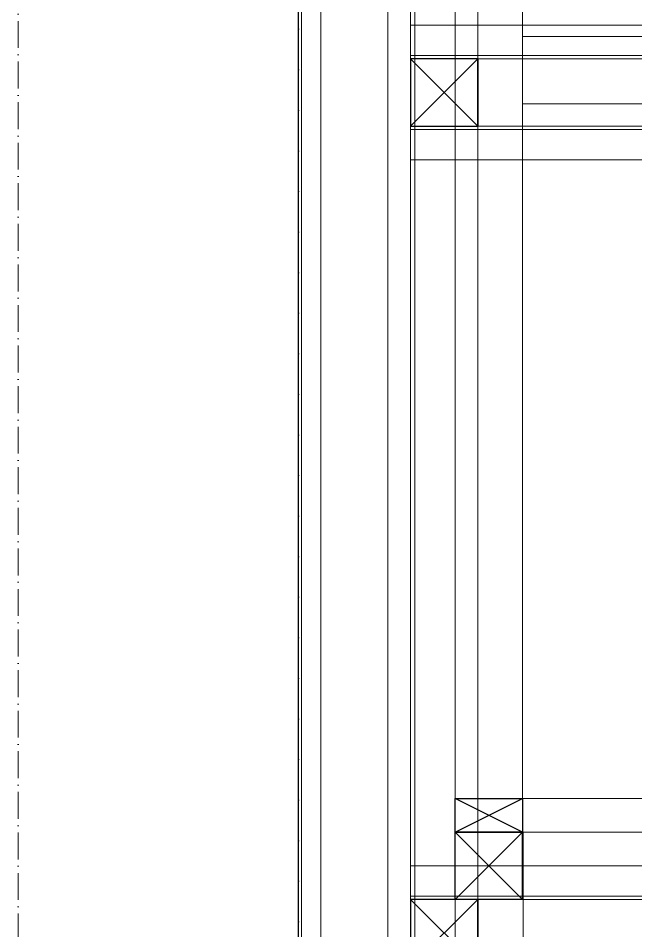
# Model space of a CAD drawing. Header units: millimetres. Extents: x -159872 to 386485, y -250577 to 158966.
# Drawn here: x 156428.8 to 156704.3, y 12731.1 to 13138.2 of the extents above; entities that cross this region are included whole.
import ezdxf

# ---------------------------------------------------------------- set-up
doc = ezdxf.new("R2010")
doc.units = ezdxf.units.MM
doc.linetypes.add('ACAD_ISO10W100', pattern=[18, 12, -3, 0, -3])
for name, color, linetype, lineweight in [('LDS-equipment-kitchen equipment', 3, 'Continuous', 13), ('LDS-struct-new-ceiling beams', 5, 'ACAD_ISO10W100', 9), ('WS-Fabs', 252, 'Continuous', 13), ('WS-FRAME HIDDEN', 68, 'Continuous', 5)]:
    doc.layers.add(name, color=color, linetype=linetype, lineweight=lineweight)

# ---------------------------------------------------------------- blocks, each defined once
blk = doc.blocks.new('30 X 30 HIDDEN SECTION_3')
at = {"layer": 'WS-FRAME HIDDEN', "color": 7, "lineweight": 25}
blk.add_polyline3d([(0, -30, 0), (-30, -30, 0), (-30, 0, 0), (0, 0, 0), (0, -30, 0)], dxfattribs=at)
at = {"layer": 'WS-FRAME HIDDEN', "color": 7, "lineweight": 25, "transparency": 33554687}
for points in [[(-30, 0, 0), (0, -30, 0)], [(-30, -30, 0), (0, 0, 0)], [(-30, -30, 0), (0, -30, 0)]]:
    blk.add_polyline3d(points, dxfattribs=at)
blk = doc.blocks.new('30 x 15_1')
at = {"layer": 'WS-FRAME HIDDEN', "color": 7, "lineweight": 25}
blk.add_polyline3d([(0, 0, 0), (-15, 0, 0), (-15, 30, 0), (0, 30, 0), (0, 0, 0)], dxfattribs=at)
at = {"layer": 'WS-FRAME HIDDEN', "color": 7, "lineweight": 25, "transparency": 33554687}
for points in [[(-15, 30, 0), (0, 0, 0)], [(-15, 0, 0), (0, 30, 0)]]:
    blk.add_polyline3d(points, dxfattribs=at)
blk = doc.blocks.new('Group-360')
at = {"layer": 'LDS-equipment-kitchen equipment'}
for points in [[(95880.24, 49972.54, 0), (95880.24, 44072.86, 0)], [(95932.22, 47414.61, 0), (95932.22, 49962.54, 0), (95920.22, 49962.54, 0), (95920.22, 47414.61, 0), (95932.22, 47414.61, 0)], [(95950.22, 49962.54, 0), (95950.17, 44082.85, 0), (95932.17, 44082.85, 0), (95932.22, 49962.54, 0), (95950.22, 49962.54, 0)], [(95950.22, 49932.54, 0), (95950.22, 49247.54, 0), (95980.22, 49247.54, 0), (95980.22, 49932.54, 0), (95950.22, 49932.54, 0)], [(95980.22, 49557.54, 0), (95980.22, 49587.54, 0), (96745.24, 49587.53, 0), (96745.24, 49557.54, 0), (95980.22, 49557.54, 0)], [(95980.22, 49232.54, 0), (95980.22, 49247.55, 0), (96745.22, 49247.54, 0), (96745.22, 49232.54, 0), (95980.22, 49232.54, 0)], [(95980.53, 49232.53, 0), (95980.53, 49202.53, 0), (96745.24, 49202.54, 0), (96745.24, 49232.54, 0), (95980.53, 49232.53, 0)], [(95980.53, 48462.56, 0), (95980.53, 49202.54, 0), (95950.24, 49202.6, 0), (95950.22, 48462.56, 0), (95980.53, 48462.56, 0)]]:
    blk.add_polyline3d(points, dxfattribs=at)
at = {"layer": 'LDS-equipment-kitchen equipment', "extrusion": (0, 0, -1), "xscale": -1, "rotation": 270.0000000053317}
for name, p in [('30 x 15_1', (-95980.22, 49247.54)), ('30 X 30 HIDDEN SECTION_3', (-95950.22, 49232.54))]:
    blk.add_blockref(name, p, dxfattribs=at)
blk = doc.blocks.new('A$C7a11c87d')
at = {"layer": 'WS-Fabs', "color": 7, "lineweight": 5, "transparency": 33554687}
for points in [[(-177.98, 400.82, 0), (5701.67, 400.06, 0)], [(5700.16, 398.56, 0), (-176.48, 399.34, 0)]]:
    blk.add_polyline3d(points, dxfattribs=at)
at = {"layer": 'WS-Fabs', "color": 7, "lineweight": 5}
for points in [[(4941.61, 350.04, 0), (4943.11, 350.04, 0), (4943.09, 15.04, 0), (4941.59, 15.04, 0), (4941.61, 350.04, 0)], [(4941.61, 350.04, 0), (4956.61, 350.04, 0), (4956.59, 20.04, 0)], [(4941.59, 15.04, 0), (4941.61, 350.04, 0)], [(5286.61, 350.02, 0), (5271.61, 350.03, 0), (5271.59, 20.03, 0)], [(5286.59, 15.02, 0), (5286.61, 350.02, 0)], [(5286.61, 350.02, 0), (5285.11, 350.02, 0), (5285.09, 15.02, 0), (5286.59, 15.02, 0), (5286.61, 350.02, 0)], [(5316.61, 350.02, 0), (5318.11, 350.02, 0), (5318.09, 15.02, 0), (5316.59, 15.02, 0), (5316.61, 350.02, 0)], [(5316.61, 350.02, 0), (5331.61, 350.02, 0), (5331.59, 20.02, 0)], [(5316.59, 15.02, 0), (5316.61, 350.02, 0)]]:
    blk.add_polyline3d(points, dxfattribs=at)
at = {"layer": 'WS-FRAME HIDDEN', "color": 7, "lineweight": 5}
for points in [[(5691.61, 350.02, 0), (2661.61, 350.18, 0), (2661.62, 390.17, 0), (5691.62, 389.99, 0), (5691.61, 350.02, 0)], [(4941.61, 350.04, 0), (5661.61, 350, 0), (5661.61, 320, 0), (4941.61, 320.04, 0), (4941.61, 350.04, 0)]]:
    blk.add_polyline3d(points, dxfattribs=at)
at = {"layer": 'WS-FRAME HIDDEN', "color": 7, "extrusion": (0, 0, -1), "rotation": 0.003365612959873085}
for p in [(-4911.61, 350.05), (-5286.61, 350.02)]:
    blk.add_blockref('30 X 30 HIDDEN SECTION_3', p, dxfattribs=at)
blk = doc.blocks.new('Group-410')
at = {"layer": 'LDS-equipment-kitchen equipment'}
blk.add_blockref('Group-360', (0, 0), dxfattribs=at)
at = {"layer": 'LDS-equipment-kitchen equipment', "rotation": 89.9999999946682}
blk.add_blockref('A$C7a11c87d', (96280.3, 44260.95), dxfattribs=at)

msp = doc.modelspace()

# ---------------------------------------------------------------- linework, layer by layer
at = {"layer": 'LDS-struct-new-ceiling beams', "lineweight": 18}
for p, q in [((156428.75505, 7097.61711), (156428.75505, 13515.0229)), ((156553.75505, 7217.61711), (156553.75505, 13515.0229))]:
    msp.add_line(p, q, dxfattribs=at)

# ---------------------------------------------------------------- block references
at = {"layer": 'LDS-equipment-kitchen equipment', "color": 7}
msp.add_blockref('Group-410', (60673.51323, -36457.51522), dxfattribs=at)

doc.saveas('drawing.dxf')
